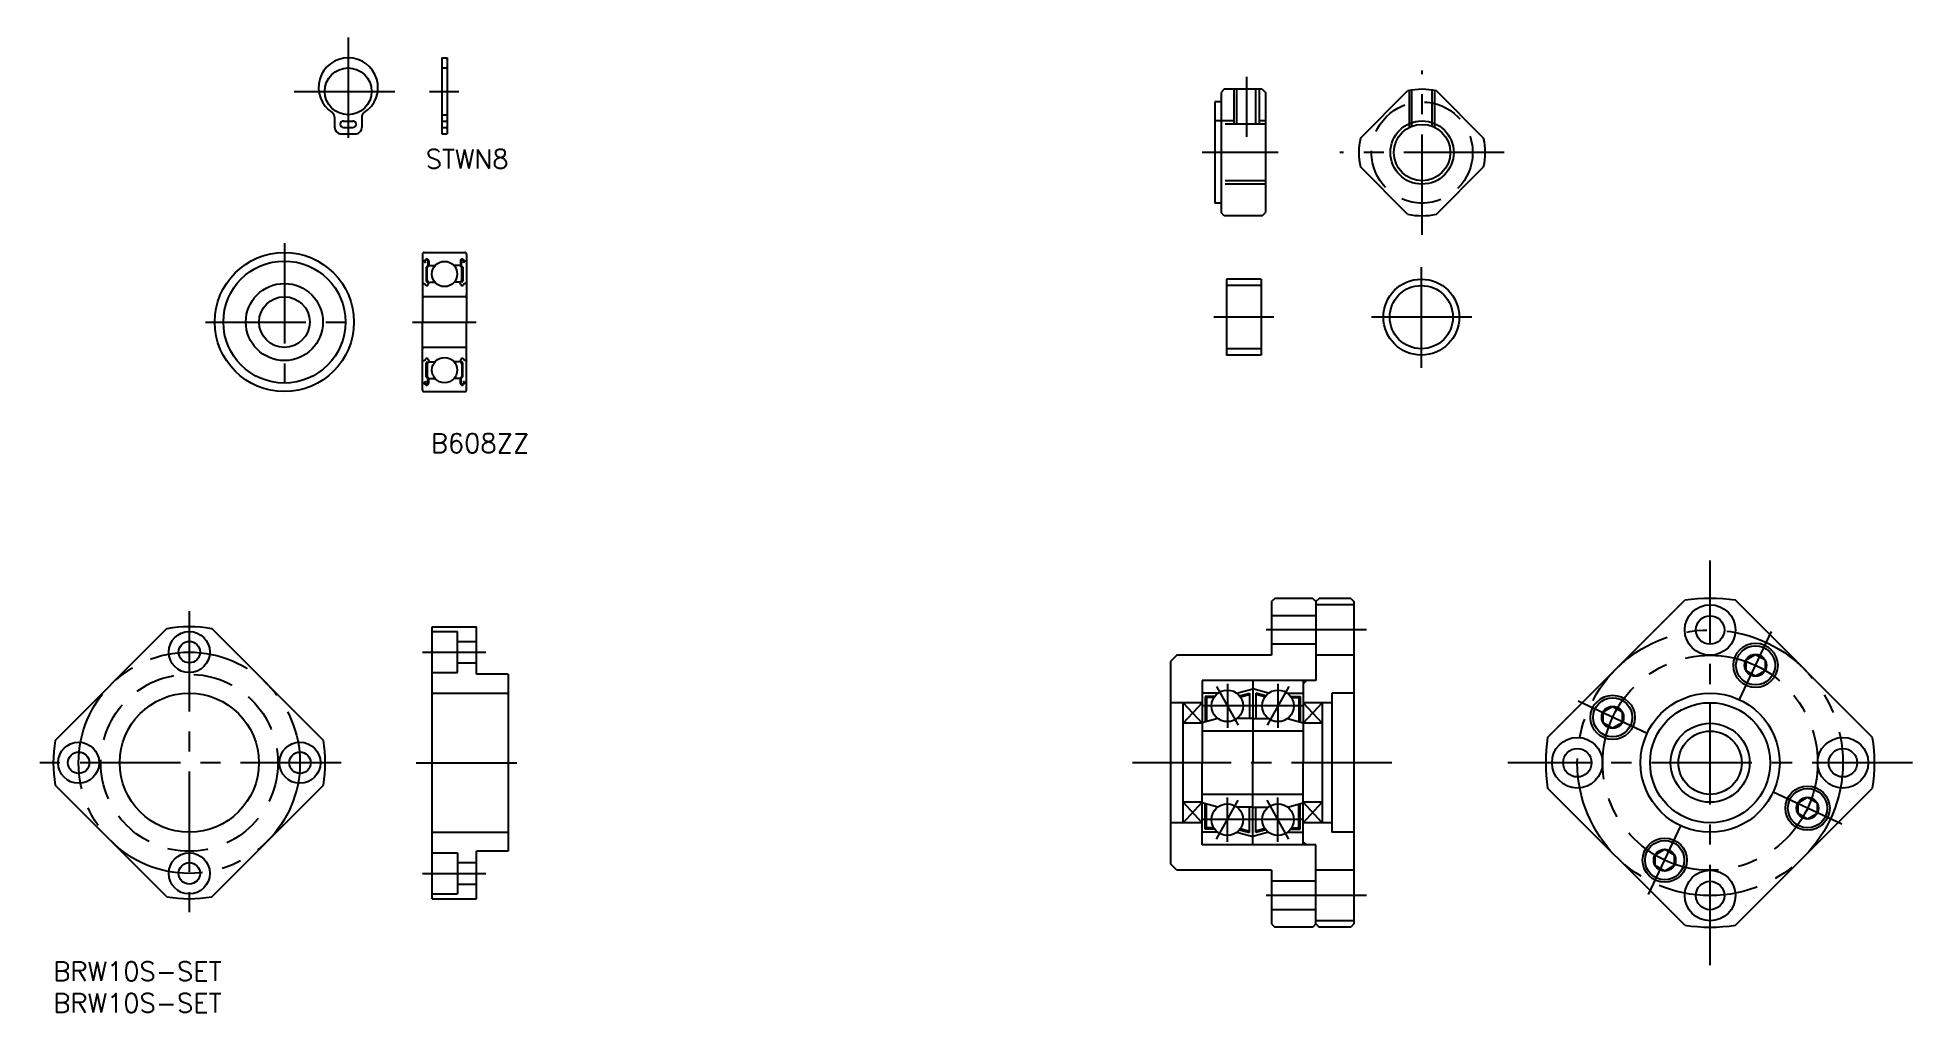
# Model space of a CAD drawing. Extents: x -2 to 294, y -8 to 146.
import ezdxf

# ---------------------------------------------------------------- set-up
doc = ezdxf.new("R2010")
doc.units = 0
doc.header["$LTSCALE"] = 0.5
doc.linetypes.add('CENTER', pattern=[50.8, 31.75, -6.35, 6.35, -6.35])
doc.linetypes.add('DASHED', pattern=[19.05, 12.7, -6.35])
for name, color, linetype in [('MSM_CENTER', 1, 'CENTER'), ('MSM_CONTINUOUS', 7, 'CONTINUOUS'), ('MSM_DASHED', 4, 'DASHED'), ('MSM_NARROW', 5, 'CONTINUOUS'), ('MSM_PART_NUMBER', 7, 'CONTINUOUS')]:
    doc.layers.add(name, color=color, linetype=linetype)
doc.styles.get("Standard").update_dxf_attribs({"font": 'txt.shx', "height": 3, "bigfont": 'bigfont.shx'})

# ---------------------------------------------------------------- blocks, each defined once
blk = doc.blocks.new('*U56')
at = {"layer": 'MSM_PART_NUMBER'}
blk.add_text('BRW10S-SET', height=3, dxfattribs=at).set_placement((0, -3))
blk = doc.blocks.new('*U57')
at = {"layer": 'MSM_PART_NUMBER'}
blk.add_text('BRW10S-SET', height=3, dxfattribs=at).set_placement((0, -8))

msp = doc.modelspace()

# ---------------------------------------------------------------- linework, layer by layer
at = {"layer": 'MSM_CENTER', "color": 1, "linetype": 'CENTER'}
for p, q in [((46.63, 146.21), (46.63, 129.17)), ((38.11, 137.69), (55.14, 137.69)), ((59.49, 137.69), (64.1, 137.69)), ((36.54, 113.7), (36.54, 88.7)), ((24.04, 101.2), (49.04, 101.2)), ((56.79, 101.2), (66.84, 101.2))]:
    msp.add_line(p, q, dxfattribs=at)
at = {"layer": 'MSM_CENTER'}
for p, q in [((188.66, 140.01), (188.66, 130.51)), ((216.43, 115.01), (216.43, 141.01)), ((193.66, 128.01), (181.66, 128.01)), ((229.43, 128.01), (203.43, 128.01)), ((216.32, 93.98), (216.32, 109.98)), ((192.99, 101.98), (183.49, 101.98)), ((224.32, 101.98), (208.32, 101.98)), ((261.98, -0.5), (261.98, 63.5)), ((21.5, 55.5), (21.5, 7.5)), ((207.65, 52.5), (190.65, 52.5)), ((266.59, 41.39), (271.67, 52.27)), ((183.95, 43.56), (187.35, 37.44)), ((185.65, 44), (185.65, 37)), ((195.35, 43.56), (191.95, 37.44)), ((193.65, 44), (193.65, 37)), ((197.65, 40.5), (181.65, 40.5)), ((252.01, 36.15), (241.14, 41.22)), ((211.65, 31.5), (170.65, 31.5)), ((293.98, 31.5), (229.98, 31.5)), ((282.83, 21.78), (271.95, 26.85)), ((183.95, 19.44), (187.35, 25.56)), ((185.65, 19), (185.65, 26)), ((195.35, 19.44), (191.95, 25.56)), ((193.65, 19), (193.65, 26)), ((197.65, 22.5), (181.65, 22.5)), ((252.26, 10.65), (257.33, 21.53)), ((207.65, 10.5), (190.65, 10.5))]:
    msp.add_line(p, q, dxfattribs=at)
at = {"layer": 'MSM_CENTER', "linetype": 'CENTER'}
for p, q in [((58.4, 49), (68.4, 49)), ((45.5, 31.5), (-2.5, 31.5)), ((57.4, 31.5), (74.4, 31.5)), ((58.4, 14), (68.4, 14))]:
    msp.add_line(p, q, dxfattribs=at)
at = {"layer": 'MSM_CENTER'}
for centre, radius in [((261.98, 31.5), 21), ((21.5, 31.5), 17.5), ((261.98, 31.5), 17)]:
    msp.add_circle(centre, radius, dxfattribs=at)
at = {"layer": 'MSM_CONTINUOUS'}
for p, q in [((61.46, 142.99), (61.46, 130.99)), ((61.46, 142.99), (62.26, 142.99)), ((62.26, 142.99), (62.26, 130.99)), ((185.16, 138.01), (184.66, 137.51)), ((184.66, 137.51), (184.66, 118.51)), ((191.16, 138.01), (185.16, 138.01)), ((191.16, 138.01), (191.66, 137.51)), ((191.66, 137.51), (191.66, 118.51)), ((206.69, 130.3), (214.14, 137.75)), ((226.16, 130.3), (218.71, 137.75)), ((44.48, 133.59), (44.48, 131.99)), ((46.63, 133.99), (46.63, 132.99)), ((48.78, 133.59), (48.78, 131.99)), ((184.66, 136.01), (183.66, 136.01)), ((183.66, 136.01), (183.66, 120.01)), ((45.38, 130.99), (47.88, 130.99)), ((45.88, 132.99), (47.38, 132.99)), ((45.88, 131.99), (47.38, 131.99)), ((46.63, 131.99), (46.63, 130.99)), ((61.46, 130.99), (62.26, 130.99)), ((214.14, 118.28), (206.69, 125.73)), ((218.71, 118.28), (226.16, 125.73)), ((184.66, 120.01), (183.66, 120.01)), ((185.16, 118.01), (184.66, 118.51)), ((191.16, 118.01), (185.16, 118.01)), ((191.16, 118.01), (191.66, 118.51)), ((58.36, 111.9), (58.36, 101.2)), ((58.36, 110.95), (58.46, 110.85)), ((58.46, 110.85), (58.69, 110.85)), ((58.66, 112.2), (65.06, 112.2)), ((58.69, 110.85), (58.8, 111.04)), ((58.74, 110.67), (58.85, 110.6)), ((58.8, 110.79), (58.91, 110.97)), ((58.92, 110.72), (58.8, 110.79)), ((58.85, 110.6), (58.92, 110.72)), ((59.22, 110.15), (58.96, 109.89)), ((58.96, 109.89), (58.96, 107.7)), ((59.36, 110.1), (59.09, 109.83)), ((59.09, 107.7), (59.09, 109.83)), ((59.22, 110.89), (59.22, 110.15)), ((59.36, 110.89), (59.36, 110.1)), ((59.36, 110.25), (59.46, 110.15)), ((59.46, 110.15), (60.38, 110.15)), ((64.26, 110.15), (63.33, 110.15)), ((64.36, 110.25), (64.26, 110.15)), ((64.36, 110.89), (64.36, 110.1)), ((64.36, 110.1), (64.62, 109.83)), ((64.49, 110.89), (64.49, 110.15)), ((64.49, 110.15), (64.76, 109.89)), ((64.62, 107.7), (64.62, 109.83)), ((64.76, 109.89), (64.76, 107.7)), ((64.79, 110.72), (64.91, 110.79)), ((64.86, 110.6), (64.79, 110.72)), ((64.91, 110.79), (64.8, 110.97)), ((64.97, 110.67), (64.86, 110.6)), ((65.02, 110.85), (64.91, 111.04)), ((65.26, 110.85), (65.02, 110.85)), ((65.36, 110.95), (65.26, 110.85)), ((65.36, 111.9), (65.36, 101.2)), ((58.36, 107.2), (58.46, 107.3)), ((58.46, 107.3), (58.69, 107.3)), ((58.69, 107.3), (58.9, 107.04)), ((59.29, 107.7), (59.09, 107.7)), ((59.09, 107.57), (59.29, 107.57)), ((59.29, 107.57), (59.29, 107.7)), ((59.29, 107.12), (59.39, 107.41)), ((59.39, 107.41), (59.49, 107.5)), ((59.49, 107.5), (60.34, 107.5)), ((64.22, 107.5), (63.38, 107.5)), ((64.32, 107.41), (64.22, 107.5)), ((64.42, 107.12), (64.32, 107.41)), ((64.42, 107.57), (64.42, 107.7)), ((64.42, 107.7), (64.62, 107.7)), ((64.62, 107.57), (64.42, 107.57)), ((65.02, 107.3), (64.81, 107.04)), ((65.26, 107.3), (65.02, 107.3)), ((65.36, 107.2), (65.26, 107.3)), ((190.99, 107.98), (185.49, 107.98)), ((185.49, 107.98), (185.49, 95.98)), ((190.99, 107.98), (190.99, 95.98)), ((65.06, 105.2), (58.66, 105.2)), ((58.36, 90.5), (58.36, 101.2)), ((65.36, 90.5), (65.36, 101.2)), ((58.36, 95.2), (58.46, 95.1)), ((58.46, 95.1), (58.69, 95.1)), ((65.06, 97.2), (58.66, 97.2)), ((58.69, 95.1), (58.9, 95.37)), ((59.29, 95.29), (59.39, 95)), ((59.39, 95), (59.49, 94.9)), ((59.49, 94.9), (60.34, 94.9)), ((64.22, 94.9), (63.38, 94.9)), ((64.32, 95), (64.22, 94.9)), ((64.42, 95.29), (64.32, 95)), ((65.02, 95.1), (64.81, 95.37)), ((65.26, 95.1), (65.02, 95.1)), ((65.36, 95.2), (65.26, 95.1)), ((65.36, 95.85), (65.36, 95.85)), ((190.99, 95.98), (185.49, 95.98)), ((58.96, 92.52), (58.96, 94.71)), ((59.22, 92.25), (58.96, 92.52)), ((59.09, 94.84), (59.29, 94.84)), ((59.09, 94.71), (59.09, 92.58)), ((59.29, 94.71), (59.09, 94.71)), ((59.36, 92.31), (59.09, 92.58)), ((59.22, 91.52), (59.22, 92.25)), ((59.29, 94.84), (59.29, 94.71)), ((59.36, 91.52), (59.36, 92.31)), ((59.36, 92.15), (59.46, 92.25)), ((59.46, 92.25), (60.38, 92.25)), ((64.26, 92.25), (63.33, 92.25)), ((64.36, 92.15), (64.26, 92.25)), ((64.36, 92.31), (64.62, 92.58)), ((64.36, 91.52), (64.36, 92.31)), ((64.42, 94.84), (64.42, 94.71)), ((64.62, 94.84), (64.42, 94.84)), ((64.42, 94.71), (64.62, 94.71)), ((64.49, 92.25), (64.76, 92.52)), ((64.49, 91.52), (64.49, 92.25)), ((64.62, 94.71), (64.62, 92.58)), ((64.76, 92.52), (64.76, 94.71)), ((65.36, 93.18), (65.36, 93.18)), ((58.36, 91.45), (58.46, 91.55)), ((58.46, 91.55), (58.69, 91.55)), ((58.66, 90.2), (65.06, 90.2)), ((58.69, 91.55), (58.8, 91.37)), ((58.74, 91.74), (58.85, 91.8)), ((58.92, 91.69), (58.8, 91.62)), ((58.8, 91.62), (58.91, 91.44)), ((58.85, 91.8), (58.92, 91.69)), ((64.86, 91.8), (64.79, 91.69)), ((64.79, 91.69), (64.91, 91.62)), ((64.91, 91.62), (64.8, 91.44)), ((64.97, 91.74), (64.86, 91.8)), ((65.02, 91.55), (64.91, 91.37)), ((65.26, 91.55), (65.02, 91.55)), ((65.36, 91.45), (65.26, 91.55)), ((193.15, 57.5), (192.65, 57)), ((192.65, 57), (192.65, 48.5)), ((199.15, 57.5), (193.15, 57.5)), ((199.15, 57.5), (199.65, 57)), ((200.15, 57.5), (199.65, 57)), ((199.65, 57), (199.65, 44.5)), ((205.65, 56.5), (199.65, 56.5)), ((205.15, 57.5), (200.15, 57.5)), ((205.15, 57.5), (205.65, 57)), ((205.65, 57), (205.65, 6)), ((236.29, 35.51), (257.97, 57.19)), ((287.67, 35.51), (265.99, 57.19)), ((199.65, 54.75), (192.65, 54.75)), ((0.29, 35.04), (17.96, 52.71)), ((42.71, 35.04), (25.04, 52.71)), ((59.9, 10), (59.9, 53)), ((59.9, 53), (66.9, 53)), ((59.9, 52.25), (63.9, 52.25)), ((63.9, 45.75), (63.9, 52.25)), ((63.9, 50.7), (66.9, 50.7)), ((66.9, 45.5), (66.9, 53)), ((177.65, 48.5), (176.65, 47.5)), ((176.65, 47.5), (176.65, 15.5)), ((192.65, 48.5), (177.65, 48.5)), ((199.65, 50.25), (192.65, 50.25)), ((205.65, 48.5), (199.65, 48.5)), ((267.67, 47.77), (269.17, 48.64)), ((267.67, 46.04), (267.67, 47.77)), ((269.17, 48.64), (270.67, 47.77)), ((270.67, 47.77), (270.67, 46.04)), ((59.9, 45.75), (63.9, 45.75)), ((63.9, 47.3), (66.9, 47.3)), ((71.9, 45.5), (66.9, 45.5)), ((71.9, 45.5), (71.9, 17.5)), ((199.65, 44.5), (181.65, 44.5)), ((181.65, 44.5), (181.65, 31.5)), ((189.65, 44.5), (189.65, 31.5)), ((197.65, 44.5), (197.65, 31.5)), ((198.15, 44.5), (197.65, 44)), ((269.17, 45.18), (267.67, 46.04)), ((270.67, 46.04), (269.17, 45.18)), ((59.9, 42.5), (71.9, 42.5)), ((184.15, 42.5), (181.65, 42.5)), ((182.15, 42), (182.15, 37.96)), ((183.65, 42), (182.15, 42)), ((182.35, 41.8), (182.35, 38.02)), ((183.51, 41.8), (182.35, 41.8)), ((187.15, 42.5), (189.65, 43.17)), ((187.57, 42.1), (189.15, 42.52)), ((187.7, 41.92), (189.15, 42.31)), ((189.15, 42.52), (189.15, 38.5)), ((192.15, 42.5), (189.65, 43.17)), ((190.15, 42.52), (190.15, 38.5)), ((191.72, 42.1), (190.15, 42.52)), ((191.59, 41.92), (190.15, 42.31)), ((195.15, 42.5), (197.65, 42.5)), ((195.65, 42), (197.15, 42)), ((195.78, 41.8), (196.95, 41.8)), ((196.95, 41.8), (196.95, 38.02)), ((197.15, 42), (197.15, 37.96)), ((205.65, 42.5), (202.15, 42.5)), ((202.15, 42.5), (202.15, 20.5)), ((181.65, 41), (176.65, 41)), ((178.65, 22), (178.65, 41)), ((202.15, 41), (197.65, 41)), ((200.65, 41), (200.65, 22)), ((245.07, 39.55), (246.57, 40.42)), ((245.07, 37.82), (245.07, 39.55)), ((246.57, 40.42), (248.07, 39.55)), ((248.07, 39.55), (248.07, 37.82)), ((181.65, 37.75), (178.65, 37.75)), ((184.15, 38.5), (181.65, 37.83)), ((197.65, 36.5), (181.65, 36.5)), ((189.65, 38.5), (187.15, 38.5)), ((189.65, 38.5), (192.15, 38.5)), ((195.15, 38.5), (197.65, 37.83)), ((200.65, 37.75), (197.65, 37.75)), ((246.57, 36.95), (245.07, 37.82)), ((248.07, 37.82), (246.57, 36.95)), ((181.65, 18.5), (181.65, 31.5)), ((189.65, 18.5), (189.65, 31.5)), ((197.65, 18.5), (197.65, 31.5)), ((17.96, 10.29), (0.29, 27.96)), ((25.04, 10.29), (42.71, 27.96)), ((257.97, 5.81), (236.29, 27.49)), ((265.99, 5.81), (287.67, 27.49)), ((181.65, 25.25), (178.65, 25.25)), ((197.65, 26.5), (181.65, 26.5)), ((184.15, 24.5), (181.65, 25.17)), ((182.15, 21), (182.15, 25.04)), ((182.35, 21.2), (182.35, 24.98)), ((189.65, 24.5), (187.15, 24.5)), ((189.15, 20.48), (189.15, 24.5)), ((189.65, 24.5), (192.15, 24.5)), ((190.15, 20.48), (190.15, 24.5)), ((195.15, 24.5), (197.65, 25.17)), ((196.95, 21.2), (196.95, 24.98)), ((197.15, 21), (197.15, 25.04)), ((200.65, 25.25), (197.65, 25.25)), ((275.89, 25.18), (277.39, 26.05)), ((275.89, 23.45), (275.89, 25.18)), ((277.39, 26.05), (278.89, 25.18)), ((278.89, 25.18), (278.89, 23.45)), ((181.65, 22), (176.65, 22)), ((183.65, 21), (182.15, 21)), ((183.51, 21.2), (182.35, 21.2)), ((187.57, 20.9), (189.15, 20.48)), ((187.7, 21.08), (189.15, 20.69)), ((191.59, 21.08), (190.15, 20.69)), ((191.72, 20.9), (190.15, 20.48)), ((195.65, 21), (197.15, 21)), ((195.78, 21.2), (196.95, 21.2)), ((202.15, 22), (197.65, 22)), ((277.39, 22.58), (275.89, 23.45)), ((278.89, 23.45), (277.39, 22.58)), ((59.9, 20.5), (71.9, 20.5)), ((184.15, 20.5), (181.65, 20.5)), ((199.65, 18.5), (181.65, 18.5)), ((187.15, 20.5), (189.65, 19.83)), ((192.15, 20.5), (189.65, 19.83)), ((195.15, 20.5), (197.65, 20.5)), ((198.15, 18.5), (197.65, 19)), ((199.65, 6), (199.65, 18.5)), ((205.65, 20.5), (202.15, 20.5)), ((253.3, 16.96), (254.8, 17.82)), ((254.8, 17.82), (256.3, 16.96)), ((59.9, 17.25), (63.9, 17.25)), ((63.9, 17.25), (63.9, 10.75)), ((63.9, 15.7), (66.9, 15.7)), ((66.9, 10), (66.9, 17.5)), ((71.9, 17.5), (66.9, 17.5)), ((177.65, 14.5), (176.65, 15.5)), ((253.3, 15.23), (253.3, 16.96)), ((254.8, 14.36), (253.3, 15.23)), ((256.3, 15.23), (254.8, 14.36)), ((256.3, 16.96), (256.3, 15.23)), ((63.9, 12.3), (66.9, 12.3)), ((192.65, 14.5), (177.65, 14.5)), ((192.65, 14.5), (192.65, 6)), ((199.65, 12.75), (192.65, 12.75)), ((205.65, 14.5), (199.65, 14.5)), ((59.9, 10.75), (63.9, 10.75)), ((59.9, 10), (66.9, 10)), ((199.65, 8.25), (192.65, 8.25)), ((192.65, 6), (193.15, 5.5)), ((199.65, 6), (199.15, 5.5)), ((205.65, 6.5), (199.65, 6.5)), ((199.65, 6), (200.15, 5.5)), ((205.65, 6), (205.15, 5.5)), ((199.15, 5.5), (193.15, 5.5)), ((205.15, 5.5), (200.15, 5.5))]:
    msp.add_line(p, q, dxfattribs=at)
for centre, radius in [((46.63, 137.69), 3.7), ((216.43, 128.01), 4.46), ((36.54, 101.2), 11), ((36.54, 101.2), 9.65), ((61.86, 108.8), 2), ((36.54, 101.2), 6.1), ((216.32, 101.98), 6), ((216.32, 101.98), 5), ((36.54, 101.2), 4), ((61.86, 93.6), 2), ((261.98, 52.5), 4), ((261.98, 52.5), 2.25), ((21.5, 49), 3.25), ((21.5, 49), 1.7), ((269.17, 46.91), 3.5), ((269.17, 46.91), 3.1), ((269.17, 46.91), 1.73), ((21.5, 31.5), 11), ((185.65, 40.5), 2.5), ((193.65, 40.5), 2.5), ((246.57, 38.68), 3.5), ((246.57, 38.68), 3.1), ((261.98, 31.5), 11), ((246.57, 38.68), 1.73), ((261.98, 31.5), 9.5), ((261.98, 31.5), 6.25), ((261.98, 31.5), 5), ((4, 31.5), 3.25), ((4, 31.5), 1.7), ((39, 31.5), 3.25), ((39, 31.5), 1.7), ((240.98, 31.5), 4), ((240.98, 31.5), 2.25), ((282.98, 31.5), 4), ((282.98, 31.5), 2.25), ((277.39, 24.32), 3.5), ((277.39, 24.32), 3.1), ((185.65, 22.5), 2.5), ((193.65, 22.5), 2.5), ((277.39, 24.32), 1.73), ((254.8, 16.09), 3.5), ((254.8, 16.09), 3.1), ((254.8, 16.09), 1.73), ((21.5, 14), 3.25), ((21.5, 14), 1.7), ((261.98, 10.5), 4), ((261.98, 10.5), 2.25)]:
    msp.add_circle(centre, radius, dxfattribs=at)
for centre, radius, start, end in [((46.63, 138.29), 4.7, 302.6213, 237.3787), ((216.43, 128.01), 10, 76.7883, 103.2117), ((43.58, 133.59), 0.9, 0, 55.0939), ((49.68, 133.59), 0.9, 124.9061, 180), ((45.47, 131.98), 0.99, 179.1897, 264.7847), ((45.88, 132.49), 0.5, 90, 270), ((47.38, 132.49), 0.5, 270, 90), ((47.79, 131.98), 0.99, 275.2153, 0.8103), ((216.43, 128.01), 10, 166.7883, 193.2117), ((216.43, 128.01), 10, 346.7883, 13.2117), ((216.43, 128.01), 10, 256.7883, 283.2117), ((58.66, 111.9), 0.3, 90, 180), ((58.8, 110.79), 0.133, 149.9969, 240.0013), ((59.06, 110.89), 0.299, 0, 150.0002), ((59.06, 110.89), 0.166, 0, 150.0044), ((64.65, 110.89), 0.299, 29.9998, 180), ((64.65, 110.89), 0.166, 29.9956, 180), ((64.91, 110.79), 0.133, 299.9987, 30.0031), ((65.06, 111.9), 0.3, 0, 90), ((59.08, 107.18), 0.224, 220.001, 343.1517), ((59.09, 107.7), 0.133, 180.0001, 270), ((64.64, 107.18), 0.224, 196.8483, 319.999), ((64.62, 107.7), 0.133, 270, 359.9999), ((58.66, 105.5), 0.3, 180, 270), ((65.06, 105.5), 0.3, 270, 0), ((58.66, 96.9), 0.3, 90, 180), ((59.08, 95.22), 0.224, 16.8483, 139.999), ((64.64, 95.22), 0.224, 40.001, 163.1517), ((65.06, 96.9), 0.3, 0, 90), ((59.09, 94.71), 0.133, 90, 179.9999), ((64.62, 94.71), 0.133, 0.0001, 90), ((58.66, 90.5), 0.3, 180, 270), ((58.8, 91.62), 0.133, 119.9987, 210.0031), ((59.06, 91.52), 0.299, 209.9998, 0), ((59.06, 91.52), 0.166, 209.9956, 0), ((64.65, 91.52), 0.299, 180, 330.0002), ((64.65, 91.52), 0.166, 180, 330.0044), ((64.91, 91.62), 0.133, 329.9969, 60.0013), ((65.06, 90.5), 0.3, 270, 0), ((261.98, 31.5), 26, 81.1289, 98.8711), ((21.5, 31.5), 21.5, 80.516, 99.484), ((21.5, 31.5), 21.5, 170.516, 189.484), ((21.5, 31.5), 21.5, 350.516, 9.484), ((261.98, 31.5), 26, 171.1289, 188.8711), ((261.98, 31.5), 26, 351.1289, 8.8711), ((21.5, 31.5), 21.5, 260.516, 279.484), ((261.98, 31.5), 26, 261.1289, 278.8711)]:
    msp.add_arc(centre, radius, start, end, dxfattribs=at)
at = {"layer": 'MSM_DASHED'}
for p, q in [((61.46, 141.39), (62.26, 141.39)), ((186.66, 138.01), (186.66, 132.51)), ((187.16, 132.51), (187.16, 138.01)), ((190.16, 132.51), (190.16, 138.01)), ((190.66, 138.01), (190.66, 132.51)), ((214.43, 132), (214.43, 137.81)), ((214.81, 132.17), (214.81, 137.88)), ((218.05, 132.17), (218.05, 137.88)), ((218.43, 132), (218.43, 137.81)), ((61.46, 133.99), (62.26, 133.99)), ((61.46, 132.99), (62.26, 132.99)), ((61.46, 131.99), (62.26, 131.99)), ((186.66, 133.01), (183.66, 133.01)), ((191.66, 132.51), (183.66, 132.51)), ((191.66, 133.01), (190.66, 133.01)), ((191.66, 123.51), (183.66, 123.51)), ((191.66, 123.01), (183.66, 123.01)), ((190.99, 106.98), (185.49, 106.98)), ((190.99, 96.98), (185.49, 96.98))]:
    msp.add_line(p, q, dxfattribs=at)
for centre, radius in [((216.43, 128.01), 8), ((21.5, 31.5), 14)]:
    msp.add_circle(centre, radius, dxfattribs=at)
at = {"layer": 'MSM_NARROW'}
for p, q in [((181.65, 41), (178.65, 37.75)), ((178.65, 41), (181.65, 37.75)), ((200.65, 41), (197.65, 37.75)), ((197.65, 41), (200.65, 37.75)), ((181.65, 22), (178.65, 25.25)), ((178.65, 22), (181.65, 25.25)), ((200.65, 22), (197.65, 25.25)), ((197.65, 22), (200.65, 25.25))]:
    msp.add_line(p, q, dxfattribs=at)
msp.add_circle((216.43, 128.01), 5, dxfattribs=at)

# ---------------------------------------------------------------- block references
at = {"layer": 'MSM_CONTINUOUS'}
for name in ['*U56', '*U57']:
    msp.add_blockref(name, (0, 0), dxfattribs=at)

# ---------------------------------------------------------------- texts
at = {"layer": 'MSM_PART_NUMBER'}
for s, p in [('STWN8', (58.87, 125.5)), ('B608ZZ', (59.69, 80.54))]:
    msp.add_text(s, height=3, dxfattribs=at).set_placement(p)

doc.saveas('drawing.dxf')
